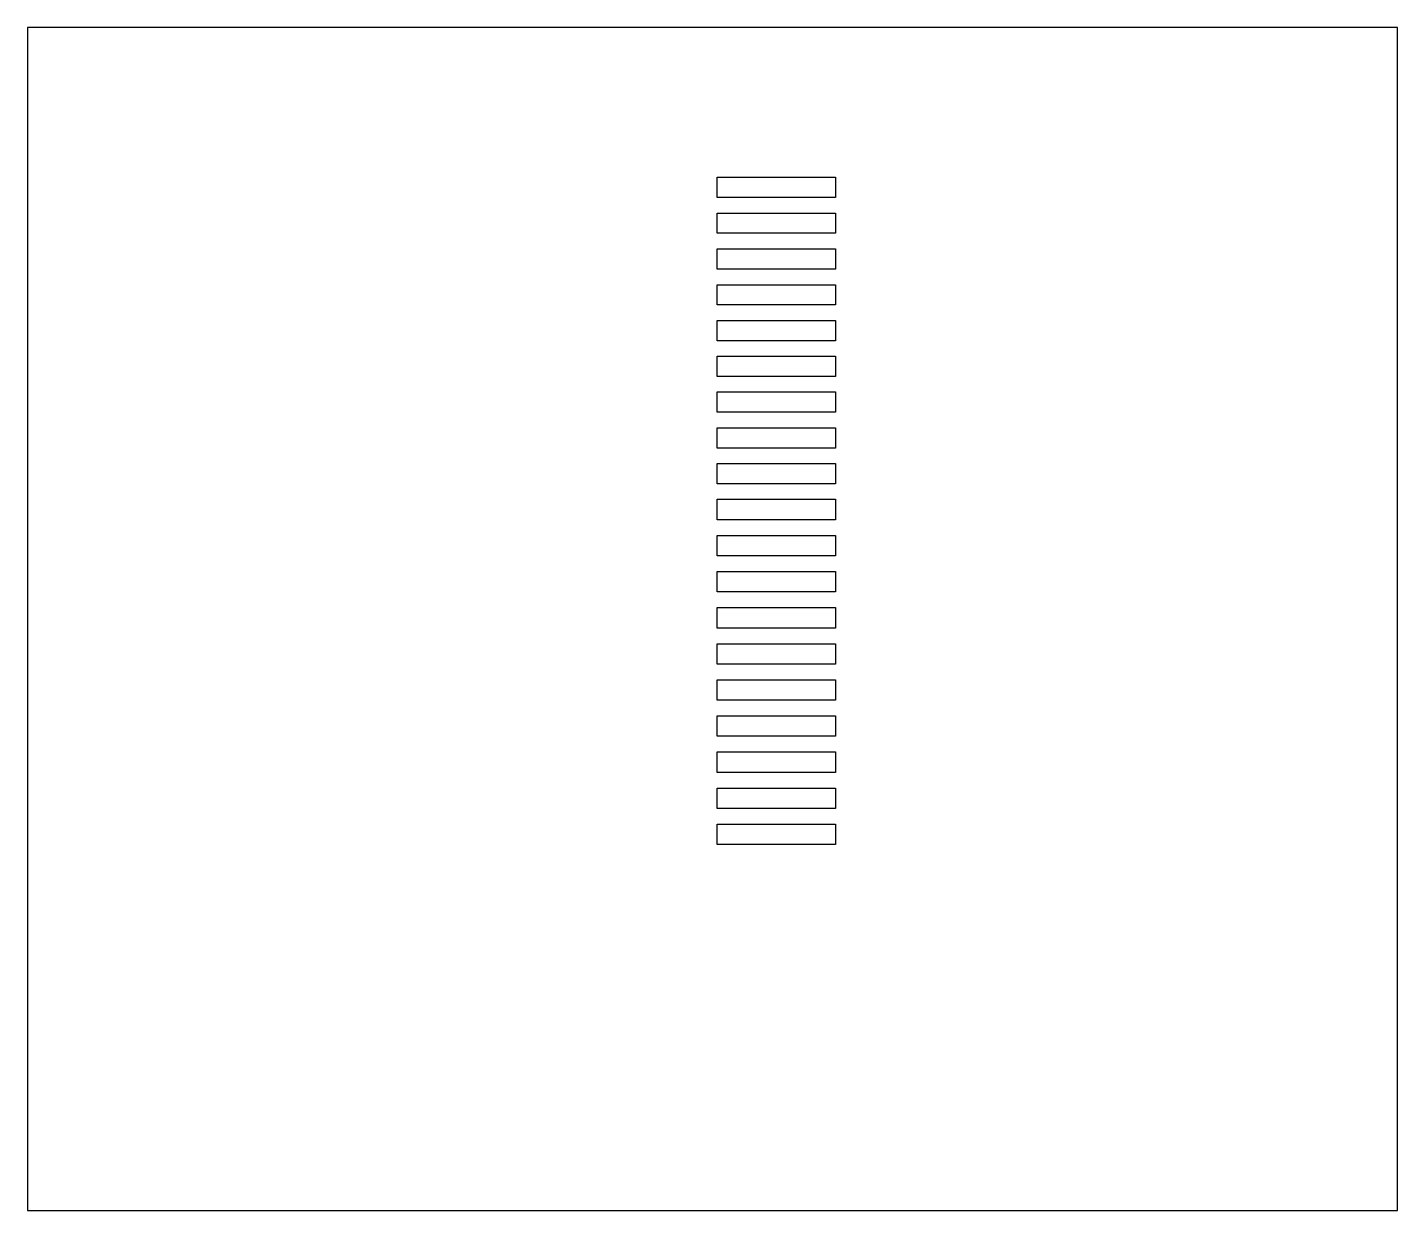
# Model space of a CAD drawing. Header units: millimetres. Extents: x 5 to 237, y 100 to 300.
import ezdxf

# ---------------------------------------------------------------- set-up
doc = ezdxf.new("R2010")
doc.units = ezdxf.units.MM
doc.layers.get('0').update_dxf_attribs({"linetype": 'CONTINUOUS'})

msp = doc.modelspace()

# ---------------------------------------------------------------- linework, layer by layer
for points in [[(237.08, 100), (237.08, 300), (5.47, 300), (5.47, 100)], [(122.09, 274.66), (142.09, 274.66), (142.09, 271.26), (122.09, 271.26)], [(122.09, 268.61), (142.09, 268.61), (142.09, 265.2), (122.09, 265.2)], [(122.09, 262.55), (142.09, 262.55), (142.09, 259.15), (122.09, 259.15)], [(122.09, 256.5), (142.09, 256.5), (142.09, 253.09), (122.09, 253.09)], [(122.09, 250.45), (142.09, 250.45), (142.09, 247.04), (122.09, 247.04)], [(122.09, 244.4), (142.09, 244.4), (142.09, 240.99), (122.09, 240.99)], [(122.09, 238.4), (142.09, 238.4), (142.09, 234.95), (122.09, 234.95)], [(122.09, 232.34), (142.09, 232.34), (142.09, 228.89), (122.09, 228.89)], [(122.09, 226.29), (142.09, 226.29), (142.09, 222.83), (122.09, 222.83)], [(122.09, 220.23), (142.09, 220.23), (142.09, 216.77), (122.09, 216.77)], [(122.09, 214.13), (142.09, 214.13), (142.09, 210.67), (122.09, 210.67)], [(122.09, 208.03), (142.09, 208.03), (142.09, 204.57), (122.09, 204.57)], [(122.09, 201.93), (142.09, 201.93), (142.09, 198.47), (122.09, 198.47)], [(122.09, 195.83), (142.09, 195.83), (142.09, 192.37), (122.09, 192.37)], [(122.09, 189.73), (142.09, 189.73), (142.09, 186.27), (122.09, 186.27)], [(122.09, 183.63), (142.09, 183.63), (142.09, 180.17), (122.09, 180.17)], [(122.09, 177.53), (142.09, 177.53), (142.09, 174.07), (122.09, 174.07)], [(122.09, 171.43), (142.09, 171.43), (142.09, 167.97), (122.09, 167.97)], [(122.09, 165.33), (142.09, 165.33), (142.09, 161.87), (122.09, 161.87)]]:
    msp.add_lwpolyline(points, close=True)

doc.saveas('drawing.dxf')
